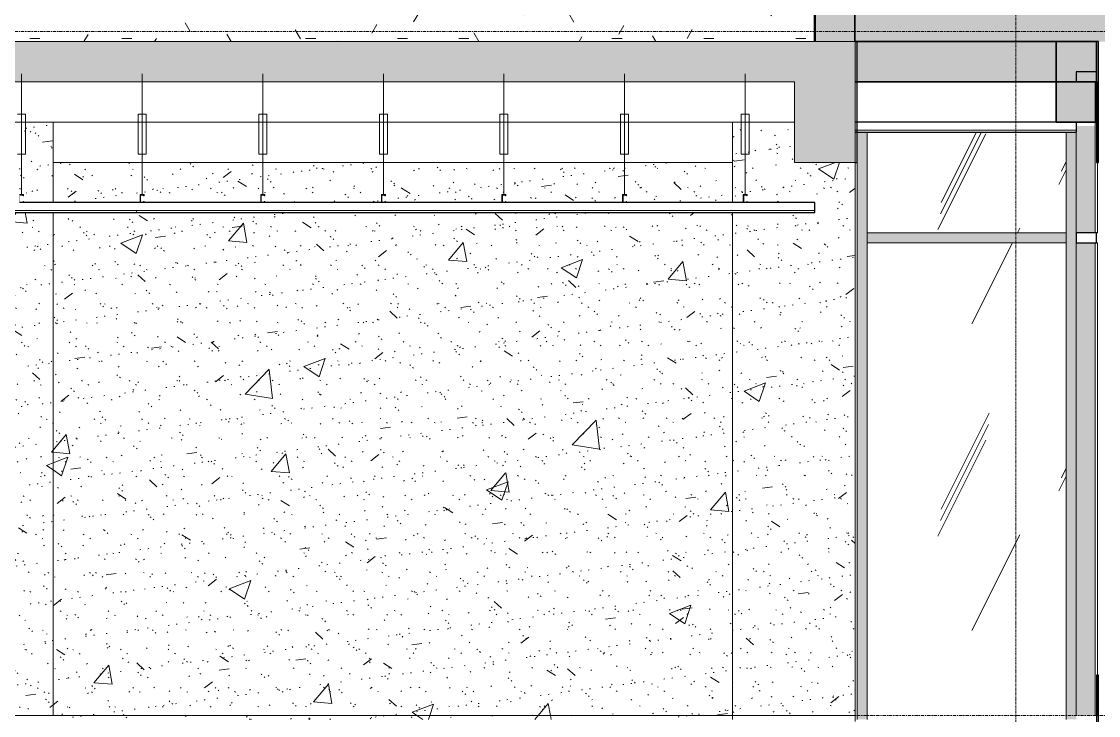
# Model space of a CAD drawing. Header units: millimetres. Extents: x 3451 to 201731, y -8641 to 35300.
# Drawn here: x 40390 to 45747, y 26000 to 29450 of the extents above; entities that cross this region are included whole.
import ezdxf

# ---------------------------------------------------------------- set-up
doc = ezdxf.new("R2010")
doc.units = ezdxf.units.MM
doc.linetypes.add('Centre', pattern=[31.75, 6.35, -4.7625, 15.875, -4.7625])
doc.linetypes.add('Grid Line', pattern=[22.225, 12.7, -3.175, 3.175, -3.175])
for name, color, linetype, lineweight in [('0-1', 7, 'Continuous', 5), ('A-CLNG', 13, 'Continuous', 9), ('A-CLNG-1', 13, 'Continuous', 25), ('A-CLNG-PATT-1', 13, 'Continuous', 9), ('A-DETL-GENF', 92, 'Continuous', 9), ('A-DETL-GENF-1', 7, 'Continuous', 9), ('A-DETL-THIN', 151, 'Continuous', 9), ('A-FLOR-1', 10, 'Continuous', 35), ('A-FLOR-3', 192, 'Continuous', 35), ('A-FLOR-LEVL-2', 51, 'Centre', 9), ('A-FLOR-PATT-1', 7, 'Continuous', 9), ('A-FLOR-PATT-3', 8, 'Continuous', 9), ('A-GLAZ-CURT', 52, 'Continuous', 9), ('A-GLAZ-CURT-1', 52, 'Continuous', 18), ('A-GLAZ-CWMG', 51, 'Continuous', 9), ('A-GLAZ-CWMG-1', 51, 'Continuous', 25), ('A-WALL-PATT-3', 111, 'Continuous', 5), ('A-WALL-PATT-4', 111, 'Continuous', 9), ('I-WALL', 2, 'Continuous', 9), ('I-WALL-2', 2, 'Continuous', 25), ('S-BEAM-1', 12, 'Continuous', 5), ('S-BEAM-2', 10, 'Continuous', 35), ('S-BEAM-3', 7, 'Continuous', 9), ('S-GRID-1', 1, 'Grid Line', 9)]:
    doc.layers.add(name, color=color, linetype=linetype, lineweight=lineweight)
pattern_1 = [(50, (49422.4, 14125), (1093.104, -95.634), [114.3, -1257.3]), (355, (49422.4, 14125), (-211.46, 1146.34), [91.44, -1005.84]), (100.451, (49513.5, 14117), (881.656, 1050.7), [97.14, -1068.54]), (46.184, (49422.4, 14429.8), (1626.47, -252.26), [171.45, -1885.95]), (96.636, (49558, 14408.8), (1424.42, 1484.57), [145.71, -1602.81]), (351.184, (49422.4, 14429.8), (1424.43, 1484.55), [137.16, -1508.76]), (21, (49574.8, 14353.6), (909.686, -613.59), [114.3, -1257.3]), (326, (49574.8, 14353.6), (370.81, 1105.13), [91.44, -1005.84]), (71.451, (49650.6, 14302.5), (1280.503, 491.53), [97.14, -1068.54]), (37.5, (49422.43, 14125), (18.531, 507.33), [50.292, -943.356, 50.292, -970.788, -1009.65]), (37.5, (49422.43, 14125), (18.531, 507.33), [-2014.728, 50.292, -959.358]), (7.5, (49422.43, 14125), (400.918, 601.084), [50.292, -531.876, 50.292, -920.496, -384.81]), (7.5, (49422.43, 14125), (400.918, 601.084), [-1552.956, 50.292, -334.518]), (327.5, (49082.58, 14125), (813.545, -34.374), [50.292, -330.708, 50.292, -1138.428, -1577.34]), (327.5, (49082.58, 14125), (813.545, -34.374), [-1569.72, 50.29, -1527.05]), (317.5, (48930.2, 14125), (888.775, 152.56), [50.292, -445.008, 50.292, -739.14, -1120.14]), (317.5, (48930.2, 14125), (888.775, 152.56), [-1284.73, 50.29, -1069.85])]
pattern_2 = [(37.5, (49422.43, 14125), (-4.7995, 146.8239), [5.029, -110.795, 5.029, -124.511, -123.825]), (37.5, (49422.43, 14125), (-4.7995, 146.8239), [-245.364, 5.029, -118.796]), (7.5, (49422.43, 14125), (134.8574, 215.0472), [5.029, -57.455, 5.029, -99.365, -40.005]), (7.5, (49422.43, 14125), (134.8574, 215.0472), [-166.878, 5.029, -34.976]), (327.5, (49328.7, 14125), (237.2978, 0.4316), [5.029, -33.071, 5.029, -132.131, -179.07]), (327.5, (49328.7, 14125), (237.2978, 0.4316), [-175.26, 5.029, -174.041]), (317.5, (49328.7, 14125), (229.067, 66.8792), [5.029, -14.021, 5.029, -84.887, -102.87]), (317.5, (49328.7, 14125), (229.067, 66.8792), [-108.966, 5.029, -97.841])]
pattern_3 = [(63.435, (51212.7, 14229.33), (-0.001, 1524), [532.46, -2875.3]), (63.435, (49688.7, 14229.33), (-0.001, 1524), [532.46, -2875.3]), (63.435, (51942.24, 14523.8), (-0.001, 1524), [532.46, -2875.3]), (63.435, (50418.24, 14523.8), (-0.001, 1524), [532.46, -2875.3]), (63.435, (51831.8, 14419.83), (-0.001, 1524), [532.46, -2875.3]), (63.435, (50307.8, 14419.83), (-0.001, 1524), [532.46, -2875.3]), (63.435, (51719.26, 15015.1), (-0.001, 1524), [258.8, -3148.97]), (63.435, (50195.26, 15015.1), (-0.001, 1524), [258.8, -3148.97]), (63.435, (51645.65, 14922.95), (-0.001, 1524), [532.46, -2875.3]), (63.435, (50121.65, 14922.95), (-0.001, 1524), [532.46, -2875.3]), (63.435, (51658.64, 14989.1), (-0.001, 1524), [532.46, -2875.3]), (63.435, (50134.64, 14989.1), (-0.001, 1524), [532.46, -2875.3]), (63.435, (51043.8, 14698.94), (-0.001, 1524), [532.46, -2875.3]), (63.435, (49519.8, 14698.94), (-0.001, 1524), [532.46, -2875.3]), (63.435, (51056.8, 14776.9), (-0.001, 1524), [532.46, -2875.3]), (63.435, (49532.8, 14776.9), (-0.001, 1524), [532.46, -2875.3]), (63.435, (51060.3, 14833.1), (-0.001, 1524), [532.46, -2875.3]), (63.435, (49536.3, 14833.1), (-0.001, 1524), [532.46, -2875.3])]

# ---------------------------------------------------------------- blocks, each defined once
blk = doc.blocks.new('NCV_TKTC_KET CAU_rvt-1-TKCS_MẶT CẮT C')
at = {"layer": 'A-FLOR-PATT-1'}
blk.add_hatch(color=256, dxfattribs=at).paths.add_polyline_path([(44587.3, 29150), (45736.9, 29150), (45736.9, 29350), (44536.9, 29350), (44536.9, 29150)])
at = {"layer": 'S-BEAM-1'}
for points in [[(44426.5, 29350), (44535.3, 29350), (44535.3, 29650), (44335.3, 29650), (44335.3, 29350)], [(45537.4, 28950), (45737.4, 28950), (45737.4, 29350), (45537.4, 29350)]]:
    blk.add_hatch(color=256, dxfattribs=at).paths.add_polyline_path(points)
at = {"layer": 'A-FLOR-1'}
for p, q in [((45736.9, 29350), (44536.9, 29350)), ((45736.9, 29150), (45736.9, 29350)), ((44536.9, 29150), (45736.9, 29150))]:
    blk.add_line(p, q, dxfattribs=at)
at = {"layer": 'S-BEAM-2'}
for p, q in [((44335.3, 29650), (44335.3, 29350)), ((44535.3, 29350), (44535.3, 29650)), ((45737.4, 29350), (45537.4, 29350)), ((45537.4, 29350), (45537.4, 28950)), ((45737.4, 28950), (45737.4, 29350)), ((45537.4, 28950), (45737.4, 28950))]:
    blk.add_line(p, q, dxfattribs=at)
at = {"layer": 'S-BEAM-3'}
for p, q in [((40236.9, 28950), (44235.3, 28950)), ((40546.9, 28750), (43926.9, 28750))]:
    blk.add_line(p, q, dxfattribs=at)
blk = doc.blocks.new('System Panel - Glazed-1838995-TKCS_MẶT CẮT C')
at = {"layer": 'A-GLAZ-CURT-1'}
for p, q in [((45731, 7950), (45731, 5600)), ((45743, 7950), (45731, 7950)), ((45743, 5600), (45743, 7950)), ((45731, 5600), (45743, 5600))]:
    blk.add_line(p, q, dxfattribs=at)
blk = doc.blocks.new('System Panel - Glazed-1838997-TKCS_MẶT CẮT C')
at = {"layer": 'A-GLAZ-CURT-1'}
for p, q in [((45731, 8750), (45731, 8000)), ((45743, 8750), (45731, 8750)), ((45743, 8000), (45743, 8750)), ((45731, 8000), (45743, 8000))]:
    blk.add_line(p, q, dxfattribs=at)
blk = doc.blocks.new('Rectangular Mullion - 50 x 100mm-1838988-TKCS_MẶT CẮT C')
at = {"layer": 'A-GLAZ-CWMG-1'}
for p, q in [((45637, 8800), (45637, 8750)), ((45737, 8800), (45637, 8800)), ((45737, 8750), (45737, 8800)), ((45637, 8750), (45737, 8750))]:
    blk.add_line(p, q, dxfattribs=at)
blk = doc.blocks.new('Rectangular Mullion - 50 x 100mm-1838991-TKCS_MẶT CẮT C')
at = {"layer": 'A-GLAZ-CWMG-1'}
for p, q in [((45637, 8000), (45637, 7950)), ((45737, 8000), (45637, 8000)), ((45737, 7950), (45737, 8000)), ((45637, 7950), (45737, 7950))]:
    blk.add_line(p, q, dxfattribs=at)
blk = doc.blocks.new('Rectangular Mullion - 50 x 100mm-1838993-TKCS_MẶT CẮT C')
at = {"layer": 'A-GLAZ-CWMG'}
blk.add_hatch(color=256, dxfattribs=at).paths.add_polyline_path([(45731, 5600), (45731, 7950), (45637, 7950), (45637, 5600)])
blk.add_line((45637, 5600), (45637, 7950), dxfattribs=at)
blk = doc.blocks.new('Rectangular Mullion - 50 x 100mm-1838994-TKCS_MẶT CẮT C')
at = {"layer": 'A-GLAZ-CWMG'}
blk.add_hatch(color=256, dxfattribs=at).paths.add_polyline_path([(45731, 8000), (45731, 8530), (45637.4, 8530), (45637, 8000)])
blk.add_line((45637, 8000), (45637, 8500), dxfattribs=at)
blk = doc.blocks.new('System Panel - Glazed-V249-TKCS_MẶT CẮT C')
at = {"layer": 'A-GLAZ-CURT'}
h = blk.add_hatch(dxfattribs=at)
h.set_pattern_fill('FP_2', color=256, style=0, pattern_type=2)
h.set_pattern_definition(pattern_3)
h.paths.add_polyline_path([(45587.4, 26000), (45587.4, 28350), (44596.9, 28350), (44596.9, 26000)])
blk = doc.blocks.new('Rectangular Mullion - 50 x 100mm-V131-TKCS_MẶT CẮT C')
at = {"layer": 'A-GLAZ-CWMG'}
blk.add_hatch(color=256, dxfattribs=at).paths.add_polyline_path([(45587.4, 8980), (45637, 8980), (45637, 11375), (45587.4, 11375), (45587.4, 9000)])
blk.add_line((45587.4, 11375), (45587.4, 8980), dxfattribs=at)
blk = doc.blocks.new('Rectangular Mullion - 50 x 100mm-1839001-TKCS_MẶT CẮT C')
at = {"layer": 'A-GLAZ-CWMG'}
blk.add_hatch(color=256, dxfattribs=at).paths.add_polyline_path([(44596.9, 7975), (44596.9, 8500), (44546.9, 8500), (44546.9, 7975), (44587.3, 7975)])
for p, q in [((44596.9, 7975), (44596.9, 8500)), ((44546.9, 8350), (44546.9, 7975))]:
    blk.add_line(p, q, dxfattribs=at)
blk = doc.blocks.new('System Panel - Glazed-V250-TKCS_MẶT CẮT C')
at = {"layer": 'A-GLAZ-CURT'}
h = blk.add_hatch(dxfattribs=at)
h.set_pattern_fill('FP_2', color=256, style=0, pattern_type=2)
h.set_pattern_definition(pattern_3)
h.paths.add_polyline_path([(44596.9, 28400), (45587.4, 28400), (45587.4, 28900), (44596.9, 28900), (44596.9, 28533.1)])
blk = doc.blocks.new('Rectangular Mullion - 50 x 100mm-V133-TKCS_MẶT CẮT C')
at = {"layer": 'A-GLAZ-CWMG'}
blk.add_hatch(color=256, dxfattribs=at).paths.add_polyline_path([(45637, 11375), (45637, 11900), (45587.4, 11900), (45587.4, 11375)])
blk.add_line((45587.4, 11900), (45587.4, 11375), dxfattribs=at)
blk = doc.blocks.new('Rectangular Mullion - 50 x 100mm-V134-TKCS_MẶT CẮT C')
at = {"layer": 'A-GLAZ-CWMG'}
blk.add_hatch(color=256, dxfattribs=at).paths.add_polyline_path([(44596.9, 8980), (44596.9, 11375), (44546.9, 11375), (44546.9, 8980), (44587.3, 8980)])
for p, q in [((44546.9, 11375), (44546.9, 8980)), ((44596.9, 8980), (44596.9, 11375))]:
    blk.add_line(p, q, dxfattribs=at)
blk = doc.blocks.new('Rectangular Mullion - 50 x 100mm-1903582-TKCS_MẶT CẮT C')
at = {"layer": 'A-GLAZ-CWMG'}
blk.add_hatch(color=256, dxfattribs=at).paths.add_polyline_path([(44596.9, 11350), (45587.4, 11350), (45587.4, 11400), (44596.9, 11400)])
for p, q in [((44596.9, 11350), (44596.9, 11400)), ((45587.4, 11400), (44596.9, 11400)), ((45587.4, 11400), (45587.4, 11350)), ((44596.9, 11350), (45587.4, 11350))]:
    blk.add_line(p, q, dxfattribs=at)
blk = doc.blocks.new('Repeating Detail - THANH TREO TRẦN 600-354052-TKCS_MẶT CẮT C')
at = {"layer": 'A-DETL-GENF'}
for points in [[(40379.8, 28550), (40399.8, 28550), (40399.8, 28556), (40397.3, 28552.5), (40382.3, 28552.5), (40382.3, 28587.5), (40397.3, 28587.5), (40399.8, 28584), (40399.8, 28590), (40379.8, 28590)], [(40979.8, 28550), (40999.8, 28550), (40999.8, 28556), (40997.3, 28552.5), (40982.3, 28552.5), (40982.3, 28587.5), (40997.3, 28587.5), (40999.8, 28584), (40999.8, 28590), (40979.8, 28590)], [(41579.8, 28550), (41599.8, 28550), (41599.8, 28556), (41597.3, 28552.5), (41582.3, 28552.5), (41582.3, 28587.5), (41597.3, 28587.5), (41599.8, 28584), (41599.8, 28590), (41579.8, 28590)], [(42179.8, 28550), (42199.8, 28550), (42199.8, 28556), (42197.3, 28552.5), (42182.3, 28552.5), (42182.3, 28587.5), (42197.3, 28587.5), (42199.8, 28584), (42199.8, 28590), (42179.8, 28590)], [(42779.8, 28550), (42799.8, 28550), (42799.8, 28556), (42797.3, 28552.5), (42782.3, 28552.5), (42782.3, 28587.5), (42797.3, 28587.5), (42799.8, 28584), (42799.8, 28590), (42779.8, 28590)], [(43379.8, 28550), (43399.8, 28550), (43399.8, 28556), (43397.3, 28552.5), (43382.3, 28552.5), (43382.3, 28587.5), (43397.3, 28587.5), (43399.8, 28584), (43399.8, 28590), (43379.8, 28590)], [(43979.8, 28550), (43999.8, 28550), (43999.8, 28556), (43997.3, 28552.5), (43982.3, 28552.5), (43982.3, 28587.5), (43997.3, 28587.5), (43999.8, 28584), (43999.8, 28590), (43979.8, 28590)]]:
    blk.add_hatch(color=256, dxfattribs=at).paths.add_polyline_path(points)
for p, q in [((40389.8, 28590), (40389.8, 29190)), ((40989.8, 28590), (40989.8, 29190)), ((41589.8, 28590), (41589.8, 29190)), ((42189.8, 28590), (42189.8, 29190)), ((42789.8, 28590), (42789.8, 29190)), ((43389.8, 28590), (43389.8, 29190)), ((43989.8, 28590), (43989.8, 29190)), ((40369.8, 28990), (40409.8, 28990)), ((40409.8, 28990), (40409.8, 28790)), ((40969.8, 28990), (41009.8, 28990)), ((40969.8, 28790), (40969.8, 28990)), ((41009.8, 28990), (41009.8, 28790)), ((41569.8, 28990), (41609.8, 28990)), ((41569.8, 28790), (41569.8, 28990)), ((41609.8, 28990), (41609.8, 28790)), ((42169.8, 28990), (42209.8, 28990)), ((42169.8, 28790), (42169.8, 28990)), ((42209.8, 28990), (42209.8, 28790)), ((42769.8, 28990), (42809.8, 28990)), ((42769.8, 28790), (42769.8, 28990)), ((42809.8, 28990), (42809.8, 28790)), ((43369.8, 28990), (43409.8, 28990)), ((43369.8, 28790), (43369.8, 28990)), ((43409.8, 28990), (43409.8, 28790)), ((43969.8, 28990), (44009.8, 28990)), ((43969.8, 28790), (43969.8, 28990)), ((44009.8, 28990), (44009.8, 28790)), ((40409.8, 28790), (40369.8, 28790)), ((41009.8, 28790), (40969.8, 28790)), ((41609.8, 28790), (41569.8, 28790)), ((42209.8, 28790), (42169.8, 28790)), ((42809.8, 28790), (42769.8, 28790)), ((43409.8, 28790), (43369.8, 28790)), ((44009.8, 28790), (43969.8, 28790)), ((40399.8, 28590), (40379.8, 28590)), ((40399.8, 28590), (40379.8, 28590)), ((40382.3, 28587.5), (40397.3, 28587.5)), ((40382.3, 28587.5), (40397.3, 28587.5)), ((40397.3, 28587.5), (40397.3, 28584)), ((40397.3, 28587.5), (40397.3, 28584)), ((40397.3, 28584), (40399.8, 28584)), ((40397.3, 28584), (40399.8, 28584)), ((40399.8, 28584), (40399.8, 28590)), ((40399.8, 28584), (40399.8, 28590)), ((40999.8, 28590), (40979.8, 28590)), ((40979.8, 28590), (40979.8, 28550)), ((40999.8, 28590), (40979.8, 28590)), ((40979.8, 28590), (40979.8, 28550)), ((40982.3, 28587.5), (40997.3, 28587.5)), ((40982.3, 28552.5), (40982.3, 28587.5)), ((40982.3, 28552.5), (40982.3, 28587.5)), ((40982.3, 28587.5), (40997.3, 28587.5)), ((40997.3, 28587.5), (40997.3, 28584)), ((40997.3, 28587.5), (40997.3, 28584)), ((40997.3, 28584), (40999.8, 28584)), ((40997.3, 28584), (40999.8, 28584)), ((40999.8, 28584), (40999.8, 28590)), ((40999.8, 28584), (40999.8, 28590)), ((41599.8, 28590), (41579.8, 28590)), ((41579.8, 28590), (41579.8, 28550)), ((41599.8, 28590), (41579.8, 28590)), ((41579.8, 28590), (41579.8, 28550)), ((41582.3, 28587.5), (41597.3, 28587.5)), ((41582.3, 28552.5), (41582.3, 28587.5)), ((41582.3, 28552.5), (41582.3, 28587.5)), ((41582.3, 28587.5), (41597.3, 28587.5)), ((41597.3, 28587.5), (41597.3, 28584)), ((41597.3, 28587.5), (41597.3, 28584)), ((41597.3, 28584), (41599.8, 28584)), ((41597.3, 28584), (41599.8, 28584)), ((41599.8, 28584), (41599.8, 28590)), ((41599.8, 28584), (41599.8, 28590)), ((42199.8, 28590), (42179.8, 28590)), ((42179.8, 28590), (42179.8, 28550)), ((42199.8, 28590), (42179.8, 28590)), ((42179.8, 28590), (42179.8, 28550)), ((42182.3, 28587.5), (42197.3, 28587.5)), ((42182.3, 28552.5), (42182.3, 28587.5)), ((42182.3, 28552.5), (42182.3, 28587.5)), ((42182.3, 28587.5), (42197.3, 28587.5)), ((42197.3, 28587.5), (42197.3, 28584)), ((42197.3, 28587.5), (42197.3, 28584)), ((42197.3, 28584), (42199.8, 28584)), ((42197.3, 28584), (42199.8, 28584)), ((42199.8, 28584), (42199.8, 28590)), ((42199.8, 28584), (42199.8, 28590)), ((42799.8, 28590), (42779.8, 28590)), ((42779.8, 28590), (42779.8, 28550)), ((42799.8, 28590), (42779.8, 28590)), ((42779.8, 28590), (42779.8, 28550)), ((42782.3, 28587.5), (42797.3, 28587.5)), ((42782.3, 28552.5), (42782.3, 28587.5)), ((42782.3, 28552.5), (42782.3, 28587.5)), ((42782.3, 28587.5), (42797.3, 28587.5)), ((42797.3, 28587.5), (42797.3, 28584)), ((42797.3, 28587.5), (42797.3, 28584)), ((42797.3, 28584), (42799.8, 28584)), ((42797.3, 28584), (42799.8, 28584)), ((42799.8, 28584), (42799.8, 28590)), ((42799.8, 28584), (42799.8, 28590)), ((43399.8, 28590), (43379.8, 28590)), ((43379.8, 28590), (43379.8, 28550)), ((43399.8, 28590), (43379.8, 28590)), ((43379.8, 28590), (43379.8, 28550)), ((43382.3, 28587.5), (43397.3, 28587.5)), ((43382.3, 28552.5), (43382.3, 28587.5)), ((43382.3, 28552.5), (43382.3, 28587.5)), ((43382.3, 28587.5), (43397.3, 28587.5)), ((43397.3, 28587.5), (43397.3, 28584)), ((43397.3, 28587.5), (43397.3, 28584)), ((43397.3, 28584), (43399.8, 28584)), ((43397.3, 28584), (43399.8, 28584)), ((43399.8, 28584), (43399.8, 28590)), ((43399.8, 28584), (43399.8, 28590)), ((43999.8, 28590), (43979.8, 28590)), ((43979.8, 28590), (43979.8, 28550)), ((43999.8, 28590), (43979.8, 28590)), ((43979.8, 28590), (43979.8, 28550)), ((43982.3, 28587.5), (43997.3, 28587.5)), ((43982.3, 28552.5), (43982.3, 28587.5)), ((43982.3, 28552.5), (43982.3, 28587.5)), ((43982.3, 28587.5), (43997.3, 28587.5)), ((43997.3, 28587.5), (43997.3, 28584)), ((43997.3, 28587.5), (43997.3, 28584)), ((43997.3, 28584), (43999.8, 28584)), ((43997.3, 28584), (43999.8, 28584)), ((43999.8, 28584), (43999.8, 28590)), ((43999.8, 28584), (43999.8, 28590)), ((40379.8, 28550), (40399.8, 28550)), ((40379.8, 28550), (40399.8, 28550)), ((40397.3, 28552.5), (40382.3, 28552.5)), ((40397.3, 28552.5), (40382.3, 28552.5)), ((40399.8, 28556), (40397.3, 28556)), ((40397.3, 28556), (40397.3, 28552.5)), ((40399.8, 28556), (40397.3, 28556)), ((40397.3, 28556), (40397.3, 28552.5)), ((40399.8, 28550), (40399.8, 28556)), ((40399.8, 28550), (40399.8, 28556)), ((40979.8, 28550), (40999.8, 28550)), ((40979.8, 28550), (40999.8, 28550)), ((40997.3, 28552.5), (40982.3, 28552.5)), ((40997.3, 28552.5), (40982.3, 28552.5)), ((40999.8, 28556), (40997.3, 28556)), ((40997.3, 28556), (40997.3, 28552.5)), ((40999.8, 28556), (40997.3, 28556)), ((40997.3, 28556), (40997.3, 28552.5)), ((40999.8, 28550), (40999.8, 28556)), ((40999.8, 28550), (40999.8, 28556)), ((41579.8, 28550), (41599.8, 28550)), ((41579.8, 28550), (41599.8, 28550)), ((41597.3, 28552.5), (41582.3, 28552.5)), ((41597.3, 28552.5), (41582.3, 28552.5)), ((41599.8, 28556), (41597.3, 28556)), ((41597.3, 28556), (41597.3, 28552.5)), ((41599.8, 28556), (41597.3, 28556)), ((41597.3, 28556), (41597.3, 28552.5)), ((41599.8, 28550), (41599.8, 28556)), ((41599.8, 28550), (41599.8, 28556)), ((42179.8, 28550), (42199.8, 28550)), ((42179.8, 28550), (42199.8, 28550)), ((42197.3, 28552.5), (42182.3, 28552.5)), ((42197.3, 28552.5), (42182.3, 28552.5)), ((42199.8, 28556), (42197.3, 28556)), ((42197.3, 28556), (42197.3, 28552.5)), ((42199.8, 28556), (42197.3, 28556)), ((42197.3, 28556), (42197.3, 28552.5)), ((42199.8, 28550), (42199.8, 28556)), ((42199.8, 28550), (42199.8, 28556)), ((42779.8, 28550), (42799.8, 28550)), ((42779.8, 28550), (42799.8, 28550)), ((42797.3, 28552.5), (42782.3, 28552.5)), ((42797.3, 28552.5), (42782.3, 28552.5)), ((42799.8, 28556), (42797.3, 28556)), ((42797.3, 28556), (42797.3, 28552.5)), ((42799.8, 28556), (42797.3, 28556)), ((42797.3, 28556), (42797.3, 28552.5)), ((42799.8, 28550), (42799.8, 28556)), ((42799.8, 28550), (42799.8, 28556)), ((43379.8, 28550), (43399.8, 28550)), ((43379.8, 28550), (43399.8, 28550)), ((43397.3, 28552.5), (43382.3, 28552.5)), ((43397.3, 28552.5), (43382.3, 28552.5)), ((43399.8, 28556), (43397.3, 28556)), ((43397.3, 28556), (43397.3, 28552.5)), ((43399.8, 28556), (43397.3, 28556)), ((43397.3, 28556), (43397.3, 28552.5)), ((43399.8, 28550), (43399.8, 28556)), ((43399.8, 28550), (43399.8, 28556)), ((43979.8, 28550), (43999.8, 28550)), ((43979.8, 28550), (43999.8, 28550)), ((43997.3, 28552.5), (43982.3, 28552.5)), ((43997.3, 28552.5), (43982.3, 28552.5)), ((43999.8, 28556), (43997.3, 28556)), ((43997.3, 28556), (43997.3, 28552.5)), ((43999.8, 28556), (43997.3, 28556)), ((43997.3, 28556), (43997.3, 28552.5)), ((43999.8, 28550), (43999.8, 28556)), ((43999.8, 28550), (43999.8, 28556))]:
    blk.add_line(p, q, dxfattribs=at)

msp = doc.modelspace()

# ---------------------------------------------------------------- hatches: boundary and pattern name
at = {"layer": 'A-CLNG-PATT-1'}
h = msp.add_hatch(dxfattribs=at)
h.set_pattern_fill('FP_7', color=256, style=0, pattern_type=2)
h.set_pattern_definition([(0, (49422.43, 14125), (1219.2, 304.8), [50.292, -864.108, 50.292, -864.108, -4876.8]), (0, (49422.43, 14125), (1219.2, 304.8), [-1828.8, 50.292, -1778.508, 50.292, -864.108, -2133.6]), (0, (49422.43, 14125), (1219.2, 304.8), [-4572, 50.292, -559.308, 50.292, -1473.708]), (120, (49879.63, 14277.4), (-873.5645, 903.458), [50.292, -864.108, 50.292, -5740.908]), (120, (49879.63, 14277.4), (-873.5645, 903.458), [-964.692, -864.108, 50.292, -1778.508, -3048]), (120, (49879.63, 14277.4), (-873.5645, 903.458), [-3657.6, 50.292, -864.108, 50.292, -2083.308]), (120, (49879.63, 14277.4), (-873.5645, 903.458), [-4622.292, -559.308, 50.292, -1473.708]), (240, (50032.03, 14887), (-345.6355, -1208.258), [50.292, -864.108, 50.292, -5740.908]), (240, (50032.03, 14887), (-345.6355, -1208.258), [-964.692, -864.108, 50.292, -1778.508, -3048]), (240, (50032.03, 14887), (-345.6355, -1208.258), [-3657.6, 50.292, -864.108, 50.292, -2083.308]), (240, (50032.03, 14887), (-345.6355, -1208.258), [-4622.292, -559.308, 50.292, -1473.708])])
h.paths.add_polyline_path([(44337, 28500), (44337, 28510), (27136.9, 28510), (27136.9, 28500), (43301.1, 28500)])
at = {"layer": 'A-DETL-GENF-1'}
msp.add_hatch(color=256, dxfattribs=at).paths.add_polyline_path([(40235.6, 28750), (40235.6, 29150), (44235.3, 29150), (44235.3, 28750), (44536.9, 28750), (44536.9, 29350), (33537.4, 29350), (33537.4, 29550), (23337.4, 29550), (23337.4, 28950), (23535.3, 28950), (23535.3, 29350), (26536.9, 29350), (26536.9, 28950), (26735.3, 28950), (26735.3, 29350), (28436.9, 29350), (28436.9, 28900), (28636.9, 28900), (28636.9, 29350), (30536.9, 29350), (30536.9, 28900), (30735.3, 28900), (30735.3, 29350), (33335.3, 29350), (33335.3, 28900), (33537.4, 28900), (33537.4, 29150), (35535.3, 29150), (35535.3, 28900), (35735.3, 28900), (35735.3, 29150), (39935.6, 29150), (39935.6, 28750), (40085.7, 28750)])
at = {"layer": 'A-FLOR-PATT-3'}
h = msp.add_hatch(dxfattribs=at)
h.set_pattern_fill('FP_3', color=256, style=0, pattern_type=2)
h.set_pattern_definition([(0, (49422.43, 14125), (609.6, 152.4), [50.292, -406.908, 50.292, -406.908, -2438.4]), (0, (49422.43, 14125), (609.6, 152.4), [-914.4, 50.292, -864.108, 50.292, -406.908, -1066.8]), (0, (49422.43, 14125), (609.6, 152.4), [-2286, 50.292, -254.508, 50.292, -711.708]), (120, (49651.03, 14201.2), (-436.7823, 451.7291), [50.292, -406.908, 50.292, -406.908, -2438.4]), (120, (49651.03, 14201.2), (-436.7823, 451.7291), [-914.4, 50.292, -864.108, 50.292, -406.908, -1066.8]), (120, (49651.03, 14201.2), (-436.7823, 451.7291), [-2286, 50.292, -254.508, 50.292, -711.708]), (240, (49727.23, 14506), (-172.8177, -604.1291), [50.292, -406.908, 50.292, -406.908, -2438.4]), (240, (49727.23, 14506), (-172.8177, -604.1291), [-914.4, 50.292, -864.108, 50.292, -406.908, -1066.8]), (240, (49727.23, 14506), (-172.8177, -604.1291), [-2286, 50.292, -254.508, 50.292, -711.708])])
h.paths.add_polyline_path([(39935.6, 29350), (44337.4, 29350), (44337.4, 29500), (33537.4, 29500), (33537.4, 29350), (39442.6, 29350)])
at = {"layer": 'A-WALL-PATT-3'}
msp.add_hatch(color=256, dxfattribs=at).paths.add_polyline_path([(45537.4, 29350), (53301.9, 29351.1), (53301.9, 29400), (53311.9, 29400), (53311.9, 30750), (44537, 30750), (44537, 29350), (44587.3, 29350)])
at = {"layer": 'A-WALL-PATT-4'}
h = msp.add_hatch(dxfattribs=at)
h.set_pattern_fill('FP_4', color=256, style=0, pattern_type=2)
h.set_pattern_definition(pattern_1)
h.paths.add_polyline_path([(40546.9, 26000), (40546.9, 28500), (39236.9, 28500), (39236.9, 26000), (39442.6, 26000)])
h.paths.add_polyline_path([(40235.6, 28550), (40379.8, 28550), (40379.8, 28590), (40399.8, 28590), (40399.8, 28584), (40397.3, 28587.5), (40382.3, 28587.5), (40382.3, 28552.5), (40397.3, 28552.5), (40399.8, 28556), (40399.8, 28550), (40546.9, 28550), (40546.9, 28950), (40236.9, 28950), (40235.6, 28750), (39935.6, 28750), (39935.6, 28900), (39236.9, 28900), (39236.9, 28550), (39779.8, 28550), (39779.8, 28590), (39799.8, 28590), (39799.8, 28584), (39797.3, 28587.5), (39782.3, 28587.5), (39782.3, 28552.5), (39797.3, 28552.5), (39799.8, 28556), (39799.8, 28550), (40085.7, 28550)])
h = msp.add_hatch(dxfattribs=at)
h.set_pattern_fill('FP_5', color=256, style=0, pattern_type=2)
h.set_pattern_definition(pattern_2)
h.paths.add_polyline_path([(40546.9, 26000), (40546.9, 28500), (39236.9, 28500), (39236.9, 26000), (39442.6, 26000)])
h.paths.add_polyline_path([(40235.6, 28550), (40379.8, 28550), (40379.8, 28590), (40399.8, 28590), (40399.8, 28584), (40397.3, 28587.5), (40382.3, 28587.5), (40382.3, 28552.5), (40397.3, 28552.5), (40399.8, 28556), (40399.8, 28550), (40546.9, 28550), (40546.9, 28950), (40236.9, 28950), (40235.6, 28750), (39935.6, 28750), (39935.6, 28900), (39236.9, 28900), (39236.9, 28550), (39779.8, 28550), (39779.8, 28590), (39799.8, 28590), (39799.8, 28584), (39797.3, 28587.5), (39782.3, 28587.5), (39782.3, 28552.5), (39797.3, 28552.5), (39799.8, 28556), (39799.8, 28550), (40085.7, 28550)])
h = msp.add_hatch(dxfattribs=at)
h.set_pattern_fill('FP_4', color=256, style=0, pattern_type=2)
h.set_pattern_definition(pattern_1)
h.paths.add_polyline_path([(43926.9, 26000), (43936.9, 26000), (43936.9, 28500), (43926.9, 28500), (43926.9, 26135)])
h.paths.add_polyline_path([(43926.9, 28550), (43936.9, 28550), (43936.9, 28950), (43926.9, 28950)])
h = msp.add_hatch(dxfattribs=at)
h.set_pattern_fill('FP_5', color=256, style=0, pattern_type=2)
h.set_pattern_definition(pattern_2)
h.paths.add_polyline_path([(43926.9, 26000), (43936.9, 26000), (43936.9, 28500), (43926.9, 28500), (43926.9, 26135)])
h.paths.add_polyline_path([(43926.9, 28550), (43936.9, 28550), (43936.9, 28950), (43926.9, 28950)])
h = msp.add_hatch(dxfattribs=at)
h.set_pattern_fill('FP_4', color=256, style=0, pattern_type=2)
h.set_pattern_definition(pattern_1)
h.paths.add_polyline_path([(43944.2, 26000), (44536.9, 26000), (44535.3, 28750), (44235.3, 28750), (44235.3, 28950), (43936.9, 28950), (43936.9, 28550), (43979.8, 28550), (43979.8, 28590), (43999.8, 28590), (43999.8, 28584), (43997.3, 28587.5), (43982.3, 28587.5), (43982.3, 28552.5), (43997.3, 28552.5), (43999.8, 28556), (43999.8, 28550), (44337, 28550), (44337, 28500), (43936.9, 28500), (43936.9, 26000)])
h = msp.add_hatch(dxfattribs=at)
h.set_pattern_fill('FP_5', color=256, style=0, pattern_type=2)
h.set_pattern_definition(pattern_2)
h.paths.add_polyline_path([(43944.2, 26000), (44536.9, 26000), (44535.3, 28750), (44235.3, 28750), (44235.3, 28950), (43936.9, 28950), (43936.9, 28550), (43979.8, 28550), (43979.8, 28590), (43999.8, 28590), (43999.8, 28584), (43997.3, 28587.5), (43982.3, 28587.5), (43982.3, 28552.5), (43997.3, 28552.5), (43999.8, 28556), (43999.8, 28550), (44337, 28550), (44337, 28500), (43936.9, 28500), (43936.9, 26000)])
h = msp.add_hatch(dxfattribs=at)
h.set_pattern_fill('FP_4', color=256, style=0, pattern_type=2)
h.set_pattern_definition(pattern_1)
h.paths.add_polyline_path([(40546.9, 26000), (43926.9, 26000), (43926.9, 28500), (40546.9, 28500), (40546.9, 27334.1)])
h.paths.add_polyline_path([(41069.8, 28550), (41579.8, 28550), (41579.8, 28590), (41599.8, 28590), (41599.8, 28584), (41597.3, 28587.5), (41582.3, 28587.5), (41582.3, 28552.5), (41597.3, 28552.5), (41599.8, 28556), (41599.8, 28550), (42179.8, 28550), (42179.8, 28590), (42199.8, 28590), (42199.8, 28584), (42197.3, 28587.5), (42182.3, 28587.5), (42182.3, 28552.5), (42197.3, 28552.5), (42199.8, 28556), (42199.8, 28550), (42779.8, 28550), (42779.8, 28590), (42799.8, 28590), (42799.8, 28584), (42797.3, 28587.5), (42782.3, 28587.5), (42782.3, 28552.5), (42797.3, 28552.5), (42799.8, 28556), (42799.8, 28550), (43379.8, 28550), (43379.8, 28590), (43399.8, 28590), (43399.8, 28584), (43397.3, 28587.5), (43382.3, 28587.5), (43382.3, 28552.5), (43397.3, 28552.5), (43399.8, 28556), (43399.8, 28550), (43926.9, 28550), (43926.9, 28750), (40546.9, 28750), (40546.9, 28550), (40979.8, 28550), (40979.8, 28590), (40999.8, 28590), (40999.8, 28584), (40997.3, 28587.5), (40982.3, 28587.5), (40982.3, 28552.5), (40997.3, 28552.5), (40999.8, 28556), (40999.8, 28550), (41062, 28550)])
h = msp.add_hatch(dxfattribs=at)
h.set_pattern_fill('FP_5', color=256, style=0, pattern_type=2)
h.set_pattern_definition(pattern_2)
h.paths.add_polyline_path([(40546.9, 26000), (43926.9, 26000), (43926.9, 28500), (40546.9, 28500), (40546.9, 27334.1)])
h.paths.add_polyline_path([(41069.8, 28550), (41579.8, 28550), (41579.8, 28590), (41599.8, 28590), (41599.8, 28584), (41597.3, 28587.5), (41582.3, 28587.5), (41582.3, 28552.5), (41597.3, 28552.5), (41599.8, 28556), (41599.8, 28550), (42179.8, 28550), (42179.8, 28590), (42199.8, 28590), (42199.8, 28584), (42197.3, 28587.5), (42182.3, 28587.5), (42182.3, 28552.5), (42197.3, 28552.5), (42199.8, 28556), (42199.8, 28550), (42779.8, 28550), (42779.8, 28590), (42799.8, 28590), (42799.8, 28584), (42797.3, 28587.5), (42782.3, 28587.5), (42782.3, 28552.5), (42797.3, 28552.5), (42799.8, 28556), (42799.8, 28550), (43379.8, 28550), (43379.8, 28590), (43399.8, 28590), (43399.8, 28584), (43397.3, 28587.5), (43382.3, 28587.5), (43382.3, 28552.5), (43397.3, 28552.5), (43399.8, 28556), (43399.8, 28550), (43926.9, 28550), (43926.9, 28750), (40546.9, 28750), (40546.9, 28550), (40979.8, 28550), (40979.8, 28590), (40999.8, 28590), (40999.8, 28584), (40997.3, 28587.5), (40982.3, 28587.5), (40982.3, 28552.5), (40997.3, 28552.5), (40999.8, 28556), (40999.8, 28550), (41062, 28550)])
h = msp.add_hatch(dxfattribs=at)
h.set_pattern_fill('FP_4', color=256, style=0, pattern_type=2)
h.set_pattern_definition(pattern_1)
h.paths.add_polyline_path([(40728.8, 22600), (43926.9, 22600), (43926.9, 25100), (40546.9, 25100), (40546.9, 22600)])
h.paths.add_polyline_path([(41215.4, 25150), (41549.8, 25150), (41549.8, 25190), (41569.8, 25190), (41569.8, 25184), (41567.3, 25187.5), (41552.3, 25187.5), (41552.3, 25152.5), (41567.3, 25152.5), (41569.8, 25156), (41569.8, 25150), (42149.8, 25150), (42149.8, 25190), (42169.8, 25190), (42169.8, 25184), (42167.3, 25187.5), (42152.3, 25187.5), (42152.3, 25152.5), (42167.3, 25152.5), (42169.8, 25156), (42169.8, 25150), (42749.8, 25150), (42749.8, 25190), (42769.8, 25190), (42769.8, 25184), (42767.3, 25187.5), (42752.3, 25187.5), (42752.3, 25152.5), (42767.3, 25152.5), (42769.8, 25156), (42769.8, 25150), (43349.8, 25150), (43349.8, 25190), (43369.8, 25190), (43369.8, 25184), (43367.3, 25187.5), (43352.3, 25186.9), (43352.3, 25152.5), (43367.3, 25152.5), (43369.8, 25156), (43369.8, 25150), (43926.9, 25150), (43926.9, 25350), (40546.9, 25350), (40546.9, 25150), (40949.8, 25150), (40949.8, 25190), (40969.8, 25190), (40969.8, 25184), (40967.3, 25187.5), (40952.3, 25187.5), (40952.3, 25152.5), (40967.3, 25152.5), (40969.8, 25156), (40969.8, 25150), (41212.7, 25150)])
h.paths.add_polyline_path([(42658, 25980), (43926.9, 25980), (43926.9, 26000), (40546.9, 26000), (40546.9, 25980), (42015, 25980)])
h = msp.add_hatch(dxfattribs=at)
h.set_pattern_fill('FP_5', color=256, style=0, pattern_type=2)
h.set_pattern_definition(pattern_2)
h.paths.add_polyline_path([(40728.8, 22600), (43926.9, 22600), (43926.9, 25100), (40546.9, 25100), (40546.9, 22600)])
h.paths.add_polyline_path([(41215.4, 25150), (41549.8, 25150), (41549.8, 25190), (41569.8, 25190), (41569.8, 25184), (41567.3, 25187.5), (41552.3, 25187.5), (41552.3, 25152.5), (41567.3, 25152.5), (41569.8, 25156), (41569.8, 25150), (42149.8, 25150), (42149.8, 25190), (42169.8, 25190), (42169.8, 25184), (42167.3, 25187.5), (42152.3, 25187.5), (42152.3, 25152.5), (42167.3, 25152.5), (42169.8, 25156), (42169.8, 25150), (42749.8, 25150), (42749.8, 25190), (42769.8, 25190), (42769.8, 25184), (42767.3, 25187.5), (42752.3, 25187.5), (42752.3, 25152.5), (42767.3, 25152.5), (42769.8, 25156), (42769.8, 25150), (43349.8, 25150), (43349.8, 25190), (43369.8, 25190), (43369.8, 25184), (43367.3, 25187.5), (43352.3, 25186.9), (43352.3, 25152.5), (43367.3, 25152.5), (43369.8, 25156), (43369.8, 25150), (43926.9, 25150), (43926.9, 25350), (40546.9, 25350), (40546.9, 25150), (40949.8, 25150), (40949.8, 25190), (40969.8, 25190), (40969.8, 25184), (40967.3, 25187.5), (40952.3, 25187.5), (40952.3, 25152.5), (40967.3, 25152.5), (40969.8, 25156), (40969.8, 25150), (41212.7, 25150)])
h.paths.add_polyline_path([(42658, 25980), (43926.9, 25980), (43926.9, 26000), (40546.9, 26000), (40546.9, 25980), (42015, 25980)])
h = msp.add_hatch(dxfattribs=at)
h.set_pattern_fill('FP_5', color=256, style=0, pattern_type=2)
h.set_pattern_definition(pattern_2)
h.paths.add_polyline_path([(43926.9, 22600), (43936.9, 22600), (43936.9, 25100), (43926.9, 25100), (43926.9, 24936)])
h.paths.add_polyline_path([(43926.9, 25150), (43936.9, 25150), (43936.9, 25530), (43926.9, 25530)])
h.paths.add_polyline_path([(43926.9, 25980), (43936.9, 25980), (43936.9, 26000), (43926.9, 26000)])
h = msp.add_hatch(dxfattribs=at)
h.set_pattern_fill('FP_4', color=256, style=0, pattern_type=2)
h.set_pattern_definition(pattern_1)
h.paths.add_polyline_path([(44536.9, 22600), (44536.9, 25330), (44236.9, 25330), (44235.3, 25530), (43936.9, 25530), (43936.9, 25150), (43949.8, 25150), (43949.8, 25190), (43969.8, 25190), (43969.8, 25184), (43967.3, 25187.5), (43952.3, 25187.5), (43952.3, 25152.5), (43967.3, 25152.5), (43969.8, 25156), (43969.8, 25150), (44337, 25150), (44337, 25100), (43936.9, 25100), (43936.9, 22600)])
h.paths.add_polyline_path([(44236.9, 25980), (44536.9, 25980), (44536.9, 26000), (43936.9, 26000), (43936.9, 25980), (43944.2, 25980)])
h = msp.add_hatch(dxfattribs=at)
h.set_pattern_fill('FP_5', color=256, style=0, pattern_type=2)
h.set_pattern_definition(pattern_2)
h.paths.add_polyline_path([(44536.9, 22600), (44536.9, 25330), (44236.9, 25330), (44235.3, 25530), (43936.9, 25530), (43936.9, 25150), (43949.8, 25150), (43949.8, 25190), (43969.8, 25190), (43969.8, 25184), (43967.3, 25187.5), (43952.3, 25187.5), (43952.3, 25152.5), (43967.3, 25152.5), (43969.8, 25156), (43969.8, 25150), (44337, 25150), (44337, 25100), (43936.9, 25100), (43936.9, 22600)])
h.paths.add_polyline_path([(44236.9, 25980), (44536.9, 25980), (44536.9, 26000), (43936.9, 26000), (43936.9, 25980), (43944.2, 25980)])

# ---------------------------------------------------------------- linework, layer by layer
at = {"layer": 'A-CLNG'}
for p, q in [((45637.4, 28910), (44536.9, 28910)), ((44337, 28510), (27136.9, 28510))]:
    msp.add_line(p, q, dxfattribs=at)
at = {"layer": 'A-CLNG-1'}
for p, q in [((45637.4, 28950), (44536.9, 28950)), ((45637.4, 28900), (45637.4, 28950)), ((44536.9, 28900), (45637.4, 28900)), ((40979.8, 28550), (40399.8, 28550)), ((41579.8, 28550), (40999.8, 28550)), ((42179.8, 28550), (41599.8, 28550)), ((42779.8, 28550), (42199.8, 28550)), ((43379.8, 28550), (42799.8, 28550)), ((43979.8, 28550), (43399.8, 28550)), ((44337, 28550), (43999.8, 28550)), ((44337, 28500), (44337, 28550)), ((27136.9, 28500), (44337, 28500))]:
    msp.add_line(p, q, dxfattribs=at)
at = {"layer": 'A-DETL-THIN'}
for p, q in [((44536.9, 29350), (33537.4, 29350)), ((44536.9, 28750), (44536.9, 29350)), ((40235.6, 29150), (44235.3, 29150)), ((44235.3, 29150), (44235.3, 28750)), ((44235.3, 28750), (44536.9, 28750))]:
    msp.add_line(p, q, dxfattribs=at)
at = {"layer": 'A-FLOR-3'}
msp.add_line((44337.4, 29350), (44337.4, 29500), dxfattribs=at)
at = {"layer": 'A-FLOR-LEVL-2'}
for p, q in [((3450.8, 29400), (93442.9, 29400)), ((3450.8, 26000), (93442.9, 26000))]:
    msp.add_line(p, q, dxfattribs=at)
at = {"layer": 'I-WALL'}
for p, q in [((44536.9, 29350), (44535.3, 29350)), ((40546.9, 28550), (40546.9, 28950)), ((43926.9, 28550), (43926.9, 28950)), ((44536.9, 25980), (44536.9, 28750)), ((40546.9, 26000), (40546.9, 28500)), ((43926.9, 25980), (43926.9, 28500)), ((35387.1, 26000), (44536.9, 26000)), ((44536.9, 26000), (40546.9, 26000))]:
    msp.add_line(p, q, dxfattribs=at)
at = {"layer": 'I-WALL-2'}
for p, q in [((44546.9, 29350), (44536.9, 29350)), ((44546.9, 28750), (44546.9, 29350)), ((45737.4, 29350), (45737.4, 28750)), ((45747.4, 29350), (45737.4, 29350)), ((45747.4, 28750), (45747.4, 29350)), ((44536.9, 28750), (44546.9, 28750)), ((45737.4, 28750), (45747.4, 28750)), ((45737.4, 26200), (45737.4, 25350)), ((45747.4, 26200), (45737.4, 26200)), ((45747.4, 25350), (45747.4, 26200))]:
    msp.add_line(p, q, dxfattribs=at)
at = {"layer": 'S-GRID-1'}
for p, q in [((44536.9, -1941), (44536.9, 30542.5)), ((45336.9, -36), (45336.9, 30542.5))]:
    msp.add_line(p, q, dxfattribs=at)

# ---------------------------------------------------------------- block references
at = {"layer": '0-1'}
msp.add_blockref('NCV_TKTC_KET CAU_rvt-1-TKCS_MẶT CẮT C', (0, 0), dxfattribs=at)
at = {"layer": 'A-DETL-GENF'}
msp.add_blockref('Repeating Detail - THANH TREO TRẦN 600-354052-TKCS_MẶT CẮT C', (0, 0), dxfattribs=at)
at = {"layer": 'A-GLAZ-CURT'}
for name, p in [('System Panel - Glazed-1838997-TKCS_MẶT CẮT C', (0, 20400)), ('System Panel - Glazed-V250-TKCS_MẶT CẮT C', (0, 0)), ('System Panel - Glazed-V249-TKCS_MẶT CẮT C', (0, 0)), ('System Panel - Glazed-1838995-TKCS_MẶT CẮT C', (0, 20400))]:
    msp.add_blockref(name, p, dxfattribs=at)
at = {"layer": 'A-GLAZ-CWMG'}
for name, p in [('Rectangular Mullion - 50 x 100mm-1838988-TKCS_MẶT CẮT C', (0, 20400)), ('Rectangular Mullion - 50 x 100mm-1839001-TKCS_MẶT CẮT C', (0, 20400)), ('Rectangular Mullion - 50 x 100mm-V133-TKCS_MẶT CẮT C', (0, 17000)), ('Rectangular Mullion - 50 x 100mm-1838994-TKCS_MẶT CẮT C', (0, 20400)), ('Rectangular Mullion - 50 x 100mm-1903582-TKCS_MẶT CẮT C', (0, 17000)), ('Rectangular Mullion - 50 x 100mm-1838991-TKCS_MẶT CẮT C', (0, 20400)), ('Rectangular Mullion - 50 x 100mm-V134-TKCS_MẶT CẮT C', (0, 17000)), ('Rectangular Mullion - 50 x 100mm-V131-TKCS_MẶT CẮT C', (0, 17000)), ('Rectangular Mullion - 50 x 100mm-1838993-TKCS_MẶT CẮT C', (0, 20400))]:
    msp.add_blockref(name, p, dxfattribs=at)

doc.saveas('drawing.dxf')
